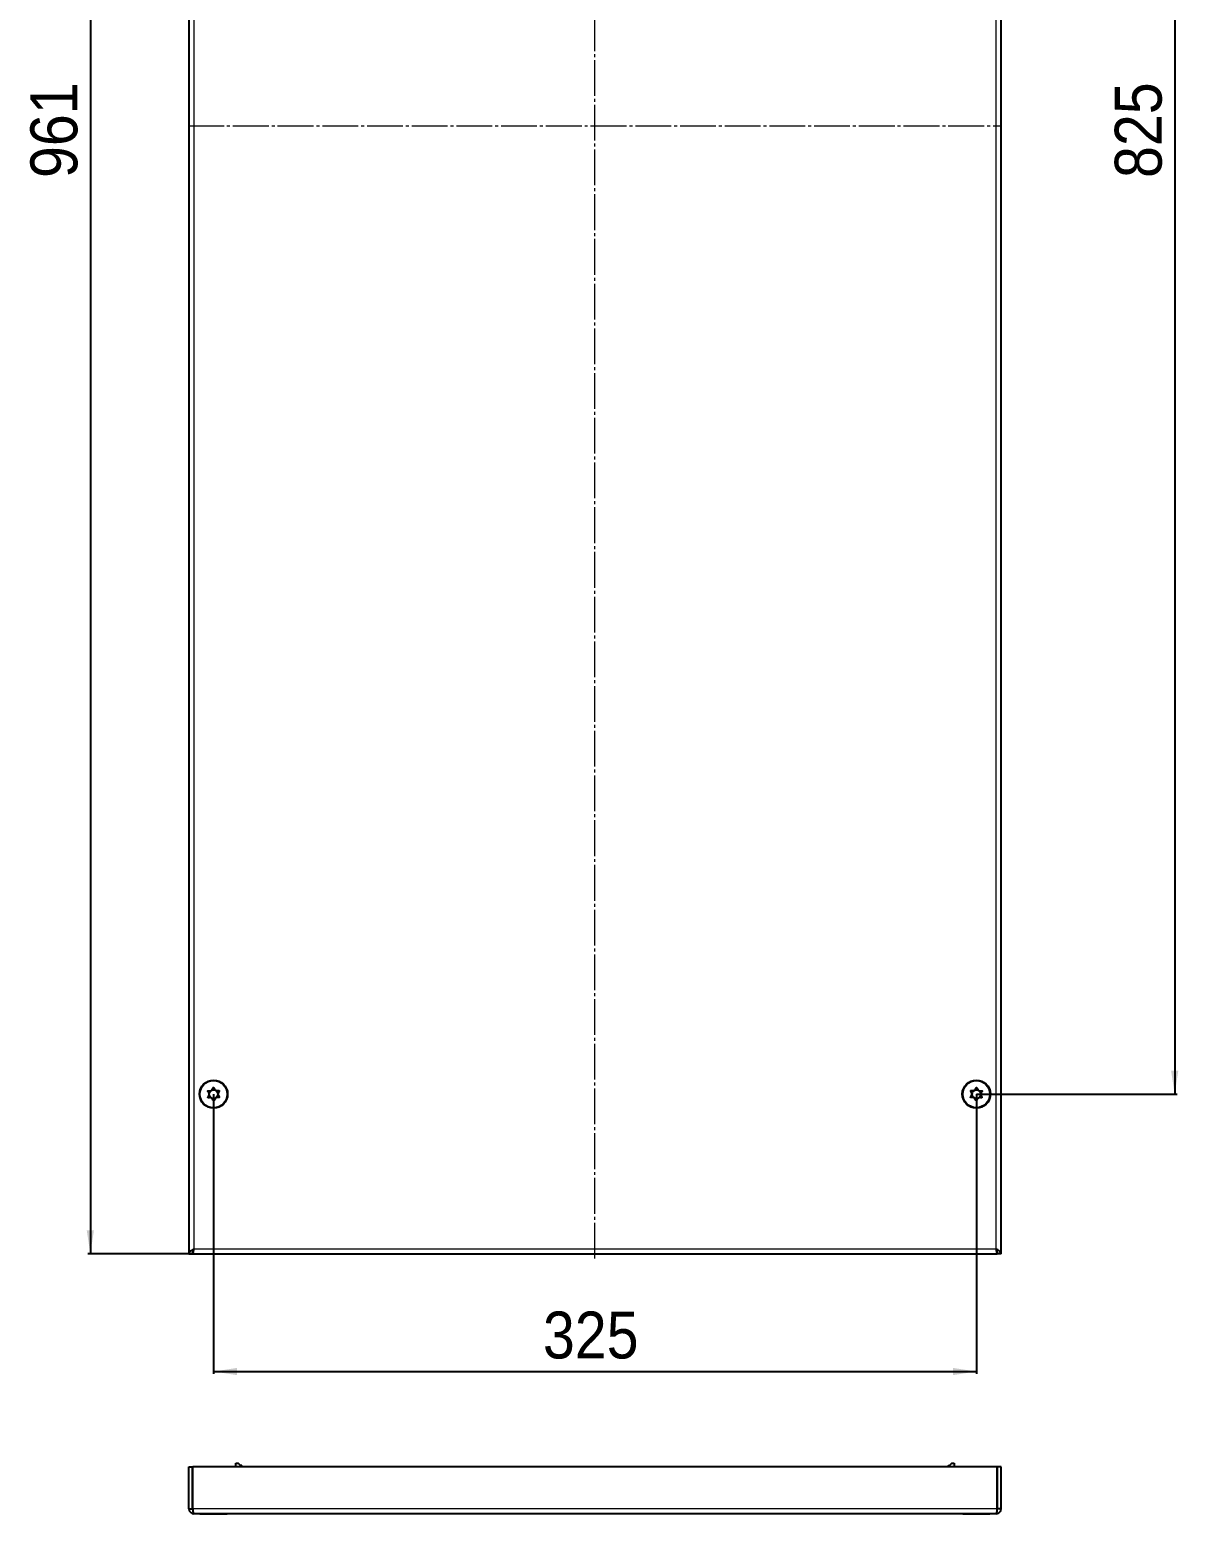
# Model space of a CAD drawing. Header units: millimetres. Extents: x -145 to 1084, y -299 to 966.
# Drawn here: x -145 to 345, y -299 to 333 of the extents above; entities that cross this region are included whole.
import ezdxf

# ---------------------------------------------------------------- set-up
doc = ezdxf.new("R2010")
doc.units = ezdxf.units.MM
doc.linetypes.add('SLD-Осевая', pattern=[19.05, 15.24, -1.27, 1.27, -1.27])
doc.linetypes.add('SLD-Сплошная', pattern=[0])
doc.layers.add('FORMAT', color=7, linetype='SLD-Сплошная')
doc.styles.add('SLDTEXTSTYLE0', font='GOTHICI.TTF', dxfattribs={"width": 0.913})
doc.styles.add('SLDTEXTSTYLE1', font='GOTHIC.TTF', dxfattribs={"width": 0.913})
doc.dimstyles.new('SLDDIMSTYLE0', dxfattribs={"dimtxt": 20, "dimasz": 10, "dimexe": 0, "dimexo": 0.0625, "dimgap": 5, "dimtad": 2, "dimdec": 1, "dimrnd": 1e-09, "dimzin": 12, "dimdsep": 46, "dimtxsty": 'SLDTEXTSTYLE0', "dimsah": 1, "dimcen": 0.09, "dimadec": 0, "dimazin": 3, "dimtfac": 1, "dimtofl": 0, "dimtmove": 0, "dimatfit": 3, "dimfxl": 0, "dimfrac": 2, "dimtolj": 1, "dimtzin": 12, "dimarcsym": 0})

# ---------------------------------------------------------------- blocks, each defined once
blk = doc.blocks.new('_D_1')
at = {"layer": 'FORMAT'}
for p, q in [((-75.04, 772.59), (-119.74, 772.59)), ((-118.74, 772.59), (-118.74, -188.41)), ((-75.04, -188.41), (-119.74, -188.41))]:
    blk.add_line(p, q, dxfattribs=at)
for points in [[(-118.74, 772.59), (-120.27, 762.59), (-117.2, 762.59)], [(-118.74, -188.41), (-117.2, -178.41), (-120.27, -178.41)]]:
    blk.add_solid(points, dxfattribs=at)
at = {"layer": 'FORMAT', "insert": (-144.28, 269.92), "char_height": 20, "attachment_point": 1, "rotation": 90, "style": 'SLDTEXTSTYLE1'}
blk.add_mtext('961', dxfattribs=at)
blk = doc.blocks.new('_D_2')
at = {"layer": 'FORMAT'}
for p, q in [((258.78, 704.59), (344.27, 704.59)), ((343.27, 704.59), (343.27, -120.41)), ((258.78, -120.41), (344.27, -120.41))]:
    blk.add_line(p, q, dxfattribs=at)
for points in [[(343.27, 704.59), (341.73, 694.59), (344.81, 694.59)], [(343.27, -120.41), (344.81, -110.41), (341.73, -110.41)]]:
    blk.add_solid(points, dxfattribs=at)
at = {"layer": 'FORMAT', "insert": (317.73, 269.92), "char_height": 20, "attachment_point": 1, "rotation": 90, "style": 'SLDTEXTSTYLE1'}
blk.add_mtext('825', dxfattribs=at)
blk = doc.blocks.new('_D_3')
at = {"layer": 'FORMAT'}
for p, q in [((-66.23, -120.42), (-66.23, -239.58)), ((258.77, -120.42), (258.77, -239.58)), ((-66.23, -238.58), (258.77, -238.58))]:
    blk.add_line(p, q, dxfattribs=at)
for points in [[(-66.23, -238.58), (-56.23, -240.12), (-56.23, -237.04)], [(258.77, -238.58), (248.77, -237.04), (248.77, -240.12)]]:
    blk.add_solid(points, dxfattribs=at)
at = {"layer": 'FORMAT', "insert": (74.1, -213.03), "char_height": 20, "attachment_point": 1, "style": 'SLDTEXTSTYLE1'}
blk.add_mtext('325', dxfattribs=at)

msp = doc.modelspace()

# ---------------------------------------------------------------- linework, layer by layer
at = {"color": 7, "linetype": 'SLD-Сплошная', "lineweight": 25}
for p, q in [((-76.73, 772.59), (-76.73, -188.41)), ((269.27, -188.41), (269.27, 772.59)), ((-76.73, -188.41), (-75.23, -188.41)), ((-75.03, -187.3), (-75.03, -188.41)), ((-75.03, -188.41), (267.57, -188.41)), ((267.57, -188.41), (267.57, -187.3)), ((269.27, -188.41), (267.77, -188.41)), ((-56.73, -279.16), (-56.73, -277.66)), ((-56.73, -277.66), (-55.73, -277.66)), ((-54.73, -278.66), (-55.73, -277.66)), ((248.27, -277.66), (247.27, -278.66)), ((248.27, -277.66), (249.27, -277.66)), ((249.27, -277.66), (249.27, -279.16)), ((-76.73, -279.16), (-75.23, -279.16)), ((-76.73, -297.06), (-76.73, -279.16)), ((-75.23, -297.06), (-75.23, -279.16)), ((-75.03, -297.06), (-75.03, -279.16)), ((267.57, -279.16), (-75.03, -279.16)), ((-54.23, -278.66), (-54.73, -278.66)), ((-54.73, -278.66), (-54.73, -279.16)), ((246.77, -278.66), (247.27, -278.66)), ((247.27, -279.16), (247.27, -278.66)), ((267.57, -297.06), (267.57, -279.16)), ((269.27, -279.16), (267.77, -279.16)), ((267.77, -297.06), (267.77, -279.16)), ((269.27, -297.06), (269.27, -279.16)), ((-76.73, -297.06), (-75.23, -297.06)), ((269.27, -297.06), (267.77, -297.06)), ((267.17, -299.16), (-74.63, -299.16)), ((-72.02, -299.16), (-72.02, -299.42)), ((-69.02, -299.42), (-72.02, -299.42)), ((-60.45, -299.42), (-69.02, -299.42)), ((-60.45, -299.42), (-60.45, -299.16)), ((252.98, -299.16), (252.98, -299.42)), ((264.55, -299.42), (252.98, -299.42)), ((264.55, -299.42), (264.55, -299.16))]:
    msp.add_line(p, q, dxfattribs=at)
at = {"color": 7, "linetype": 'SLD-Сплошная', "lineweight": 18}
for p, q in [((-74.63, 770.49), (-74.63, -186.31)), ((267.17, -186.31), (267.17, 770.49)), ((-74.63, -186.31), (267.17, -186.31)), ((267.57, -297.06), (-75.03, -297.06))]:
    msp.add_line(p, q, dxfattribs=at)
at = {"color": 7, "linetype": 'SLD-Сплошная', "lineweight": 25}
for centre, radius in [((-66.23, -120.41), 6), ((-66.23, -120.41), 5.79), ((-66.23, -120.41), 1.85), ((258.77, -120.41), 6), ((258.77, -120.41), 5.78), ((258.77, -120.41), 1.85)]:
    msp.add_circle(centre, radius, dxfattribs=at)
for points, knots in [([(-63.78, -121.76), (-63.77, -121.75), (-63.77, -121.73), (-63.78, -121.67), (-63.83, -121.54), (-64.05, -121.21), (-64.35, -120.76), (-64.38, -120.13), (-64.17, -119.66), (-63.96, -119.33), (-63.85, -119.12), (-63.82, -119.03), (-63.82, -118.99), (-63.84, -118.95), (-63.86, -118.93), (-63.93, -118.91), (-64.2, -118.9), (-64.67, -118.95), (-65.38, -118.86), (-65.83, -118.31), (-66.04, -117.88), (-66.19, -117.66), (-66.25, -117.62), (-66.28, -117.61), (-66.31, -117.62), (-66.34, -117.63), (-66.37, -117.66), (-66.43, -117.73), (-66.54, -117.92), (-66.7, -118.27), (-66.98, -118.7), (-67.54, -119.01), (-68.08, -118.99), (-68.47, -118.99), (-68.62, -119.01), (-68.67, -119.04), (-68.69, -119.06), (-68.7, -119.1), (-68.69, -119.16), (-68.63, -119.29), (-68.42, -119.61), (-68.12, -120.06), (-68.08, -120.7), (-68.3, -121.16), (-68.5, -121.5), (-68.62, -121.71), (-68.64, -121.8), (-68.64, -121.84), (-68.62, -121.87), (-68.6, -121.89), (-68.53, -121.92), (-68.27, -121.93), (-67.79, -121.88), (-67.09, -121.97), (-66.63, -122.52), (-66.43, -122.94), (-66.27, -123.16), (-66.21, -123.2), (-66.18, -123.21), (-66.15, -123.21), (-66.12, -123.19), (-66.09, -123.16), (-66.04, -123.1), (-65.93, -122.9), (-65.76, -122.56), (-65.48, -122.13), (-64.93, -121.82), (-64.39, -121.83), (-63.99, -121.84), (-63.85, -121.82), (-63.8, -121.79), (-63.78, -121.77), (-63.78, -121.76)], [0, 0, 0, 0, 0.002009, 0.00442, 0.009365, 0.025528, 0.067705, 0.095786, 0.124646, 0.150342, 0.160519, 0.163394, 0.165697, 0.167245, 0.168874, 0.17077, 0.178606, 0.211994, 0.249994, 0.287995, 0.321383, 0.329219, 0.331115, 0.332744, 0.334292, 0.336217, 0.338535, 0.341318, 0.349662, 0.375358, 0.404217, 0.432298, 0.474475, 0.490639, 0.496669, 0.49844, 0.5, 0.502009, 0.50442, 0.509365, 0.525528, 0.567705, 0.595786, 0.624646, 0.650342, 0.660519, 0.663394, 0.665697, 0.667245, 0.668874, 0.67077, 0.678606, 0.711994, 0.749994, 0.787995, 0.821383, 0.829219, 0.831115, 0.832744, 0.834292, 0.836217, 0.838535, 0.841318, 0.849662, 0.875358, 0.904217, 0.932298, 0.974475, 0.990639, 0.996669, 0.99844, 1, 1, 1, 1]), ([(256.32, -121.76), (256.32, -121.77), (256.34, -121.79), (256.39, -121.82), (256.54, -121.84), (256.92, -121.83), (257.46, -121.82), (258.02, -122.13), (258.3, -122.56), (258.47, -122.91), (258.59, -123.12), (258.65, -123.19), (258.69, -123.21), (258.72, -123.21), (258.75, -123.2), (258.81, -123.16), (258.96, -122.94), (259.17, -122.52), (259.62, -121.97), (260.33, -121.88), (260.8, -121.93), (261.07, -121.92), (261.14, -121.89), (261.16, -121.87), (261.17, -121.84), (261.18, -121.81), (261.17, -121.77), (261.14, -121.69), (261.04, -121.49), (260.83, -121.16), (260.62, -120.7), (260.65, -120.06), (260.95, -119.61), (261.17, -119.29), (261.23, -119.15), (261.23, -119.09), (261.22, -119.06), (261.2, -119.03), (261.14, -119.01), (261, -118.99), (260.61, -119), (260.07, -119.01), (259.52, -118.7), (259.24, -118.27), (259.07, -117.91), (258.95, -117.71), (258.89, -117.64), (258.85, -117.62), (258.82, -117.61), (258.79, -117.62), (258.73, -117.66), (258.57, -117.88), (258.37, -118.31), (257.91, -118.86), (257.21, -118.95), (256.73, -118.9), (256.47, -118.91), (256.4, -118.93), (256.38, -118.95), (256.36, -118.98), (256.36, -119.02), (256.37, -119.06), (256.39, -119.14), (256.5, -119.34), (256.7, -119.66), (256.92, -120.13), (256.88, -120.76), (256.58, -121.21), (256.37, -121.54), (256.31, -121.68), (256.3, -121.74), (256.31, -121.75), (256.32, -121.76)], [0, 0, 0, 0, 0.002009, 0.00442, 0.009365, 0.025528, 0.067705, 0.095786, 0.124646, 0.150342, 0.160519, 0.163394, 0.165697, 0.167245, 0.168874, 0.17077, 0.178606, 0.211994, 0.249994, 0.287995, 0.321383, 0.329219, 0.331115, 0.332744, 0.334292, 0.336217, 0.338535, 0.341318, 0.349662, 0.375358, 0.404217, 0.432298, 0.474475, 0.490639, 0.496669, 0.49844, 0.5, 0.502009, 0.50442, 0.509365, 0.525528, 0.567705, 0.595786, 0.624646, 0.650342, 0.660519, 0.663394, 0.665697, 0.667245, 0.668874, 0.67077, 0.678606, 0.711994, 0.749994, 0.787995, 0.821383, 0.829219, 0.831115, 0.832744, 0.834292, 0.836217, 0.838535, 0.841318, 0.849662, 0.875358, 0.904217, 0.932298, 0.974475, 0.990639, 0.996669, 0.99844, 1, 1, 1, 1]), ([(269.27, -188.41), (269.24, -188.24), (269.17, -187.88), (268.67, -187.34), (267.97, -186.82), (267.43, -186.48), (267.17, -186.31)], [0, 0, 0, 0, 0.2547568, 0.5096489, 0.7645419, 1, 1, 1, 1]), ([(267.77, -188.41), (267.76, -188.23), (267.74, -187.87), (267.55, -187.17), (267.32, -186.65), (267.17, -186.31)], [0, 0, 0, 0, 0.259878, 0.519739, 1, 1, 1, 1]), ([(-54.73, -278.66), (-54.71, -278.75), (-54.68, -278.92), (-54.43, -279.09), (-54.32, -279.16)], [0, 0, 0, 0, 0.57413, 1, 1, 1, 1]), ([(-54.23, -278.66), (-54.21, -278.76), (-54.18, -278.91), (-54.03, -279.08), (-53.95, -279.14), (-53.94, -279.16)], [0, 0, 0, 0, 0.60297, 0.917931, 1, 1, 1, 1]), ([(246.46, -279.16), (246.53, -279.1), (246.66, -278.99), (246.75, -278.82), (246.76, -278.71), (246.77, -278.66)], [0, 0, 0, 0, 0.360365, 0.675069, 1, 1, 1, 1]), ([(246.86, -279.16), (246.94, -279.1), (247.18, -278.95), (247.26, -278.78), (247.27, -278.67), (247.27, -278.66)], [0, 0, 0, 0, 0.331346, 0.905226, 1, 1, 1, 1]), ([(-76.73, -297.06), (-76.7, -297.34), (-76.63, -297.9), (-76.13, -298.6), (-75.43, -299.07), (-74.89, -299.13), (-74.63, -299.16)], [0, 0, 0, 0, 0.254757, 0.509649, 0.764542, 1, 1, 1, 1]), ([(-75.23, -297.06), (-75.22, -297.14), (-75.2, -297.3), (-75.1, -297.48), (-75, -297.51), (-74.97, -297.52)], [0, 0, 0, 0, 0.432796, 0.865566, 1, 1, 1, 1]), ([(267.17, -299.16), (267.45, -299.13), (268.01, -299.06), (268.71, -298.56), (269.18, -297.86), (269.24, -297.32), (269.27, -297.06)], [0, 0, 0, 0, 0.254753, 0.509645, 0.764538, 1, 1, 1, 1]), ([(267.51, -297.54), (267.54, -297.52), (267.71, -297.41), (267.74, -297.22), (267.77, -297.06)], [0, 0, 0, 0, 0.207713, 1, 1, 1, 1])]:
    msp.add_open_spline(points, degree=3, knots=knots, dxfattribs=at)
for points in [[(-74.63, -186.31), (-74.91, -186.49), (-75.46, -186.84), (-76.15, -187.36), (-76.64, -187.89), (-76.7, -188.24), (-76.73, -188.41)], [(-74.63, -186.31), (-74.79, -186.66), (-75.12, -187.36), (-75.19, -188.06), (-75.23, -188.41)], [(-75.03, -188.41), (-75, -188.38), (-74.93, -188.32), (-74.83, -187.83), (-74.73, -187.14), (-74.67, -186.59), (-74.63, -186.31)], [(267.17, -186.31), (267.2, -186.59), (267.27, -187.14), (267.37, -187.83), (267.47, -188.32), (267.53, -188.38), (267.57, -188.41)], [(-74.63, -299.16), (-74.67, -299.13), (-74.73, -299.06), (-74.83, -298.58), (-74.93, -297.88), (-75, -297.33), (-75.03, -297.06)], [(267.57, -297.06), (267.53, -297.33), (267.47, -297.88), (267.37, -298.58), (267.27, -299.06), (267.2, -299.13), (267.17, -299.16)]]:
    msp.add_open_spline(points, degree=3, dxfattribs=at)
at = {"layer": 'FORMAT', "linetype": 'SLD-Осевая', "lineweight": 18}
for p, q in [((96.27, -190.41), (96.27, 774.59)), ((-77.03, 292.09), (269.57, 292.09))]:
    msp.add_line(p, q, dxfattribs=at)

# ---------------------------------------------------------------- dimensions: what is measured, and where the dimension line sits
at = {"layer": 'FORMAT'}
for base, p1, p2, picture, middle in [((-118.74, -188.41), (-75.03, 772.59), (-75.03, -188.41), '_D_1', (-118.74, 292.09)), ((343.27, -120.41), (258.77, 704.59), (258.77, -120.41), '_D_2', (343.27, 292.09))]:
    dim = msp.add_linear_dim(base=base, p1=p1, p2=p2, angle=90, dimstyle='SLDDIMSTYLE0', dxfattribs=at)
    dim.commit()
    dim.dimension.update_dxf_attribs({"geometry": picture, "text_midpoint": middle, "dimtype": 160})
dim = msp.add_linear_dim(base=(258.77, -238.58), p1=(-66.23, -120.41), p2=(258.77, -120.41), dimstyle='SLDDIMSTYLE0', dxfattribs=at)
dim.commit()
dim.dimension.update_dxf_attribs({"geometry": '_D_3', "text_midpoint": (96.27, -238.58), "dimtype": 160})

doc.saveas('drawing.dxf')
